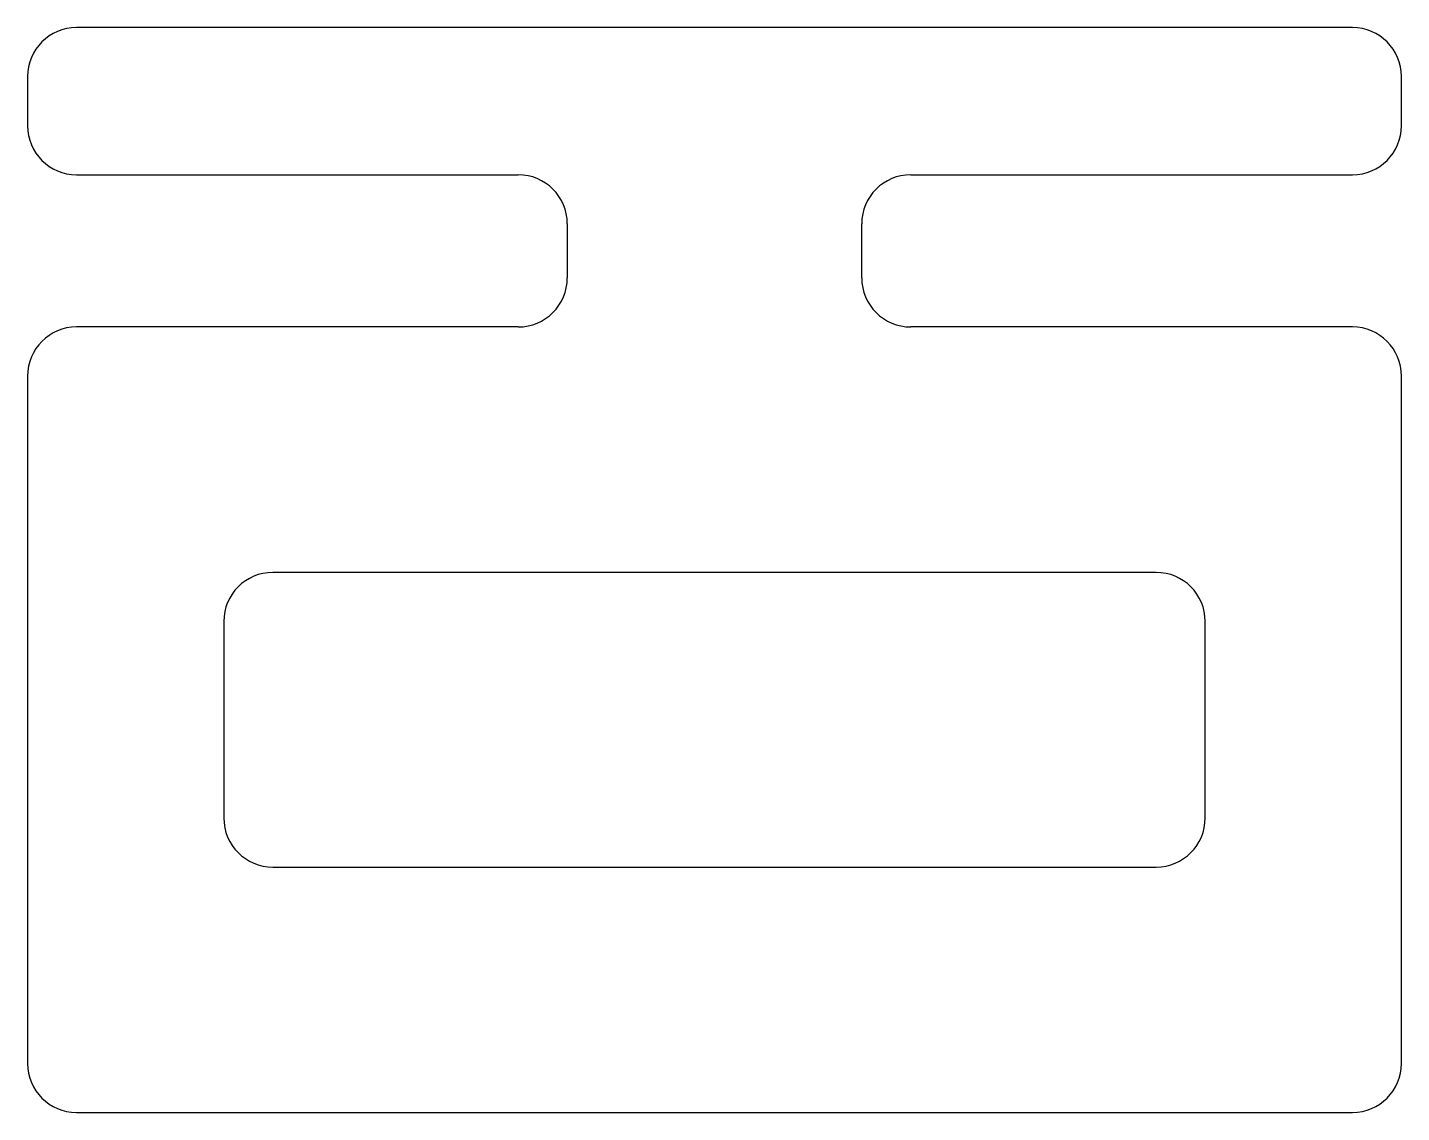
# Model space of a CAD drawing. Header units: millimetres. Extents: x -7 to 7, y -4 to 7.1.
import ezdxf

# ---------------------------------------------------------------- set-up
doc = ezdxf.new("R2010")
doc.units = ezdxf.units.MM

msp = doc.modelspace()

# ---------------------------------------------------------------- linework, layer by layer
at = {"color": 7, "linetype": 'Continuous', "lineweight": 25}
for p, q in [((6.5, 7.05), (-6.5, 7.05)), ((-7, 6.55), (-7, 6.05)), ((7, 6.05), (7, 6.55)), ((-6.5, 5.55), (-2, 5.55)), ((2, 5.55), (6.5, 5.55)), ((-1.5, 5.05), (-1.5, 4.5)), ((1.5, 4.5), (1.5, 5.05)), ((-2, 4), (-6.5, 4)), ((6.5, 4), (2, 4)), ((-7, 3.5), (-7, -3.5)), ((7, -3.5), (7, 3.5)), ((4.5, 1.5), (-4.5, 1.5)), ((-5, 1), (-5, -1)), ((5, -1), (5, 1)), ((-4.5, -1.5), (4.5, -1.5)), ((-6.5, -4), (6.5, -4))]:
    msp.add_line(p, q, dxfattribs=at)
for centre, start, end in [((-6.5, 6.55), 90, 180), ((6.5, 6.55), 0, 90), ((-6.5, 6.05), 180, 270), ((6.5, 6.05), 270, 0), ((-2, 5.05), 0, 90), ((2, 5.05), 90, 180), ((-2, 4.5), 270, 0), ((2, 4.5), 180, 270), ((-6.5, 3.5), 90, 180), ((6.5, 3.5), 0, 90), ((-4.5, 1), 90, 180), ((4.5, 1), 0, 90), ((-4.5, -1), 180, 270), ((4.5, -1), 270, 0), ((-6.5, -3.5), 180, 270), ((6.5, -3.5), 270, 0)]:
    msp.add_arc(centre, 0.5, start, end, dxfattribs=at)

doc.saveas('drawing.dxf')
